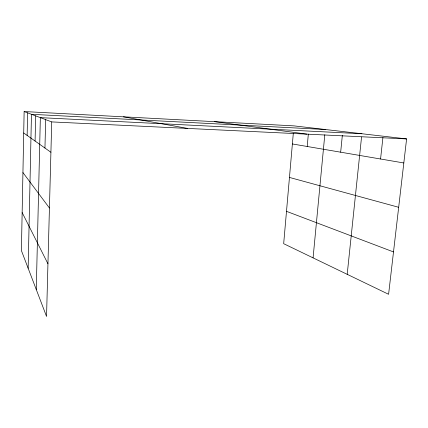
<?xml version="1.0" encoding="UTF-8"?>
<svg xmlns="http://www.w3.org/2000/svg" width="428" height="428" viewBox="0 0 428 428"><rect width="100%" height="100%" fill="white"/><g stroke="black" fill="none" stroke-linecap="round" stroke-linejoin="round"><path stroke-width="0.64" d="M24.134 111.547L21.4 250.578L46.545 316.453L51.724 121.91L24.134 111.547L293.956 125.875L406.6 138.918L388.597 294.293L283.673 243.687L293.282 133.627M27.141 135.419L27.606 112.853M28.152 268.27L31.463 114.303L325.301 129.507M35.085 141.053L35.652 115.876M36.268 289.537L40.35 117.636L361.89 133.745M44.951 148.051L45.668 119.631M307.208 146.488L308.337 134.119M313.077 257.87L324.799 134.772M340.667 152.197L342.336 135.398M347.199 274.327L361.548 137.03M380.562 159.002L382.926 137.5M51.724 121.91L406.6 138.918M214.605 121.664L306.828 134.135M292.377 143.958L403.813 162.966M123.43 116.823L187.582 128.421M289.456 177.433L398.677 207.291M286.498 211.336L393.503 251.931M23.711 132.985L50.916 152.277M22.935 172.575L49.429 207.997M22.149 212.55L47.947 263.798"/></g></svg>
